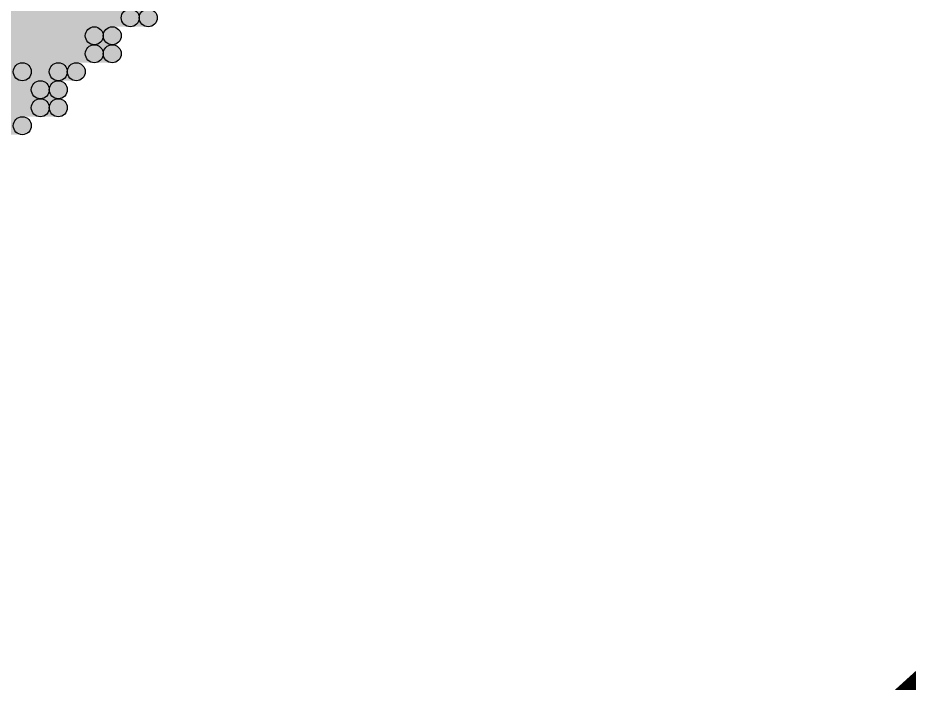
# Model space of a CAD drawing. Header units: millimetres. Extents: x 0 to 137, y 0 to 37.
# Drawn here: x 133.902 to 135.161, y 1.168 to 2.108 of the extents above; entities that cross this region are included whole.
import ezdxf

# ---------------------------------------------------------------- set-up
doc = ezdxf.new("R2010")
doc.units = ezdxf.units.MM
for name, color, linetype in [('KeepOutLayer', 6, 'Continuous'), ('TopLayer', 1, 'Continuous'), ('TopSolder', 216, 'Continuous')]:
    doc.layers.add(name, color=color, linetype=linetype)

msp = doc.modelspace()

# ---------------------------------------------------------------- hatches: boundary and pattern name
at = {"layer": 'TopLayer'}
for points in [[(133.8834, 2.0955), (133.8834, 2.1209), (134.0866, 2.1209), (134.0866, 2.0955)], [(133.8834, 2.0701), (133.8834, 2.0955), (134.0358, 2.0955), (134.0358, 2.0701)], [(133.8326, 2.0447), (133.8326, 2.0701), (134.0358, 2.0701), (134.0358, 2.0447)], [(133.9088, 2.0193), (133.9088, 2.0447), (133.985, 2.0447), (133.985, 2.0193)], [(133.7564, 1.9939), (133.7564, 2.0193), (133.9596, 2.0193), (133.9596, 1.9939)], [(133.7818, 1.9685), (133.7818, 1.9939), (133.9596, 1.9939), (133.9596, 1.9685)], [(133.7056, 1.9431), (133.7056, 1.9685), (133.9088, 1.9685), (133.9088, 1.9431)]]:
    msp.add_hatch(color=1, dxfattribs=at).paths.add_polyline_path(points)
h = msp.add_hatch(color=1, dxfattribs=at)
edge = h.paths.add_edge_path()
edge.add_arc((134.0866, 2.1082), 0.0127, 0, 360)
h = msp.add_hatch(color=1, dxfattribs=at)
edge = h.paths.add_edge_path()
edge.add_arc((134.0358, 2.0828), 0.0127, 0, 360)
h = msp.add_hatch(color=1, dxfattribs=at)
edge = h.paths.add_edge_path()
edge.add_arc((134.0358, 2.0574), 0.0127, 0, 360)
h = msp.add_hatch(color=1, dxfattribs=at)
edge = h.paths.add_edge_path()
edge.add_arc((133.9088, 2.032), 0.0127, 0, 360)
h = msp.add_hatch(color=1, dxfattribs=at)
edge = h.paths.add_edge_path()
edge.add_arc((133.985, 2.032), 0.0127, 0, 360)
h = msp.add_hatch(color=1, dxfattribs=at)
edge = h.paths.add_edge_path()
edge.add_arc((133.9596, 2.0066), 0.0127, 0, 360)
h = msp.add_hatch(color=1, dxfattribs=at)
edge = h.paths.add_edge_path()
edge.add_arc((133.9596, 1.9812), 0.0127, 0, 360)
h = msp.add_hatch(color=1, dxfattribs=at)
edge = h.paths.add_edge_path()
edge.add_arc((133.9088, 1.9558), 0.0127, 0, 360)
at = {"layer": 'TopSolder'}
for points in [[(133.858, 2.0955), (133.858, 2.1209), (134.0612, 2.1209), (134.0612, 2.0955)], [(133.858, 2.0701), (133.858, 2.0955), (134.0104, 2.0955), (134.0104, 2.0701)], [(133.8072, 2.0447), (133.8072, 2.0701), (134.0104, 2.0701), (134.0104, 2.0447)], [(133.8834, 2.0193), (133.8834, 2.0447), (133.9596, 2.0447), (133.9596, 2.0193)], [(133.731, 1.9939), (133.731, 2.0193), (133.9342, 2.0193), (133.9342, 1.9939)], [(133.7564, 1.9685), (133.7564, 1.9939), (133.9342, 1.9939), (133.9342, 1.9685)]]:
    msp.add_hatch(color=216, dxfattribs=at).paths.add_polyline_path(points)
h = msp.add_hatch(color=216, dxfattribs=at)
edge = h.paths.add_edge_path()
edge.add_arc((134.0612, 2.1082), 0.0127, 0, 360)
h = msp.add_hatch(color=216, dxfattribs=at)
edge = h.paths.add_edge_path()
edge.add_arc((134.0104, 2.0828), 0.0127, 0, 360)
h = msp.add_hatch(color=216, dxfattribs=at)
edge = h.paths.add_edge_path()
edge.add_arc((134.0104, 2.0574), 0.0127, 0, 360)
h = msp.add_hatch(color=216, dxfattribs=at)
edge = h.paths.add_edge_path()
edge.add_arc((133.9596, 2.032), 0.0127, 0, 360)
h = msp.add_hatch(color=216, dxfattribs=at)
edge = h.paths.add_edge_path()
edge.add_arc((133.9342, 2.0066), 0.0127, 0, 360)
h = msp.add_hatch(color=216, dxfattribs=at)
edge = h.paths.add_edge_path()
edge.add_arc((133.9342, 1.9812), 0.0127, 0, 360)

# ---------------------------------------------------------------- linework, layer by layer
at = {"layer": 'KeepOutLayer', "const_width": 0.254}
msp.add_lwpolyline([(136.398, 3.81, -0.4142135623730951), (132.588, 0)], format="xyb", dxfattribs=at)
at = {"layer": 'TopLayer'}
for centre in [(134.0866, 2.1082), (134.0358, 2.0828), (134.0358, 2.0574), (133.9088, 2.032), (133.985, 2.032), (133.9596, 2.0066), (133.9596, 1.9812), (133.9088, 1.9558)]:
    msp.add_circle(centre, 0.0127, dxfattribs=at)
at = {"layer": 'TopSolder'}
for centre in [(134.0612, 2.1082), (134.0104, 2.0828), (134.0104, 2.0574), (133.9596, 2.032), (133.9342, 2.0066), (133.9342, 1.9812)]:
    msp.add_circle(centre, 0.0127, dxfattribs=at)

doc.saveas('drawing.dxf')
